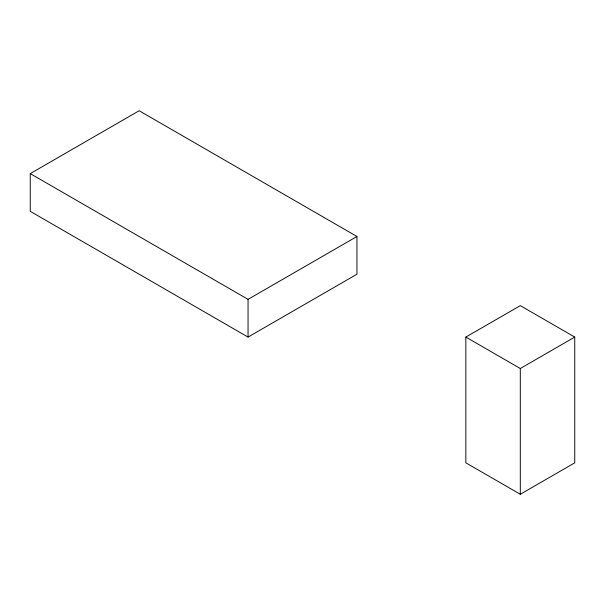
<?xml version="1.0" encoding="UTF-8"?>
<svg xmlns="http://www.w3.org/2000/svg" width="605" height="605" viewBox="0 0 605 605"><rect width="100%" height="100%" fill="white"/><g stroke="black" fill="none" stroke-linecap="round" stroke-linejoin="round"><path stroke-width="0.91" d="M30.25 173.612L139.15 110.738L356.95 236.487L356.95 274.209L248.05 337.083L30.25 211.334L30.25 173.612L248.05 299.354L356.95 236.487M465.85 337.076L520.3 305.638L574.75 337.076L574.75 462.825L520.3 494.262L465.85 462.825L465.85 337.076L520.3 368.513L574.75 337.076M520.3 368.513L520.3 494.262M248.05 299.354L248.05 337.083"/></g></svg>
